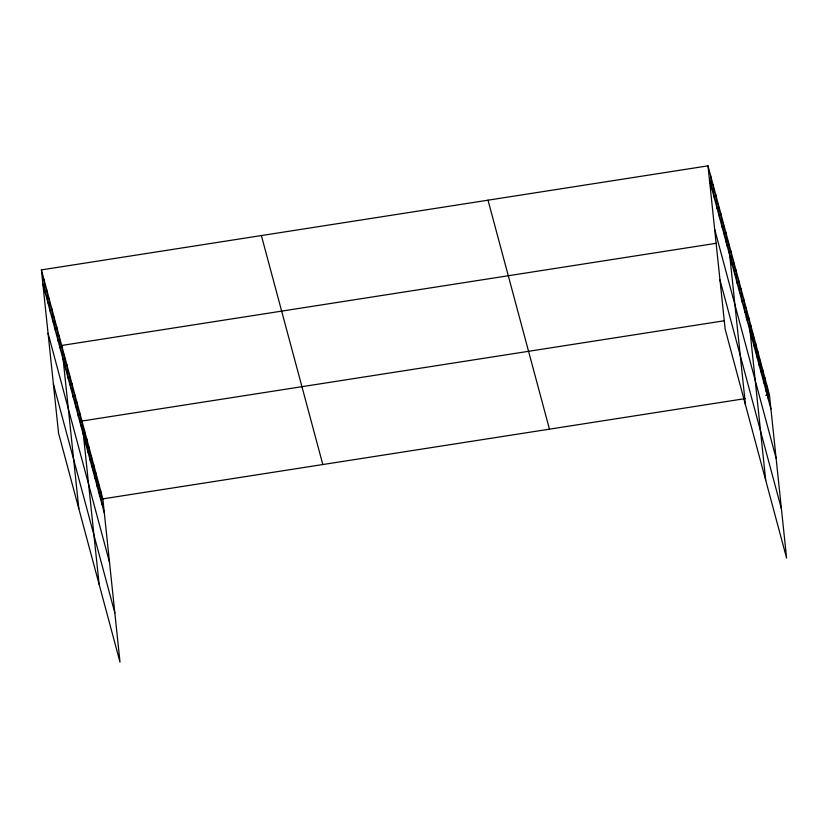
<?xml version="1.0" encoding="UTF-8"?>
<svg xmlns="http://www.w3.org/2000/svg" width="828" height="828" viewBox="0 0 828 828"><rect width="100%" height="100%" fill="white"/><g stroke="black" fill="none" stroke-linecap="round" stroke-linejoin="round"><path stroke-width="1.24" d="M41.4 269.897L102.848 498.87L120.008 662.152L58.56 433.179L41.4 269.897L707.992 165.848L769.44 394.821L786.6 558.103L725.152 329.13L707.992 165.848M716.179 243.297L61.676 345.462L78.836 508.734M725.856 241.786L728.267 241.414L745.428 404.685M724.376 320.746L81.951 421.028L99.122 584.299M746.131 317.352L748.543 316.969L765.703 480.25M102.848 498.87L745.262 398.599M765.817 395.391L769.44 394.821M709.482 180.038L770.93 409.011M714.657 229.242L776.105 458.215M719.977 279.926L781.425 508.899M488.013 200.19L549.461 429.163M261.379 235.566L322.827 464.539M42.89 284.087L104.338 513.07M48.065 333.291L109.513 562.264M53.385 383.975L114.844 612.948M767.121 386.179L768.612 400.369M764.793 377.527L766.283 391.716M762.474 368.874L763.965 383.064M760.156 360.221L761.646 374.411M757.827 351.579L759.328 365.769M755.509 342.927L756.999 357.116M753.19 334.274L754.681 348.464M750.872 325.621L752.362 339.811M746.007 307.53L747.508 321.719M743.482 298.08L744.972 312.27M740.946 288.641L742.437 302.831M738.41 279.191L739.901 293.381M735.875 269.752L737.365 283.942M733.339 260.302L734.829 274.492M730.803 250.853L732.294 265.043M725.732 231.964L727.222 246.154M723.196 222.525L724.686 236.715M720.66 213.075L722.161 227.265M718.135 203.626L719.625 217.826M715.599 194.187L717.089 208.377M713.063 184.737L714.554 198.927M710.527 175.298L712.018 189.488M100.53 490.228L102.02 504.418M98.201 481.575L99.702 495.765M95.882 472.923L97.373 487.112M93.564 464.27L95.054 478.46M91.246 455.628L92.736 469.818M88.917 446.975L90.407 461.165M86.598 438.322L88.089 452.512M84.28 429.67L85.77 443.86M79.426 411.578L80.916 425.768M76.89 402.129L78.381 416.318M74.354 392.689L75.845 406.879M71.819 383.24L73.309 397.43M69.283 373.801L70.773 387.99M66.747 364.351L68.238 378.541M64.211 354.901L65.702 369.102M59.14 336.013L60.63 350.203M56.604 326.574L58.105 340.763M54.079 317.124L55.569 331.314M51.543 307.685L53.033 321.875M49.007 298.235L50.498 312.425M46.471 288.786L47.962 302.976M43.936 279.346L45.426 293.536"/></g></svg>
